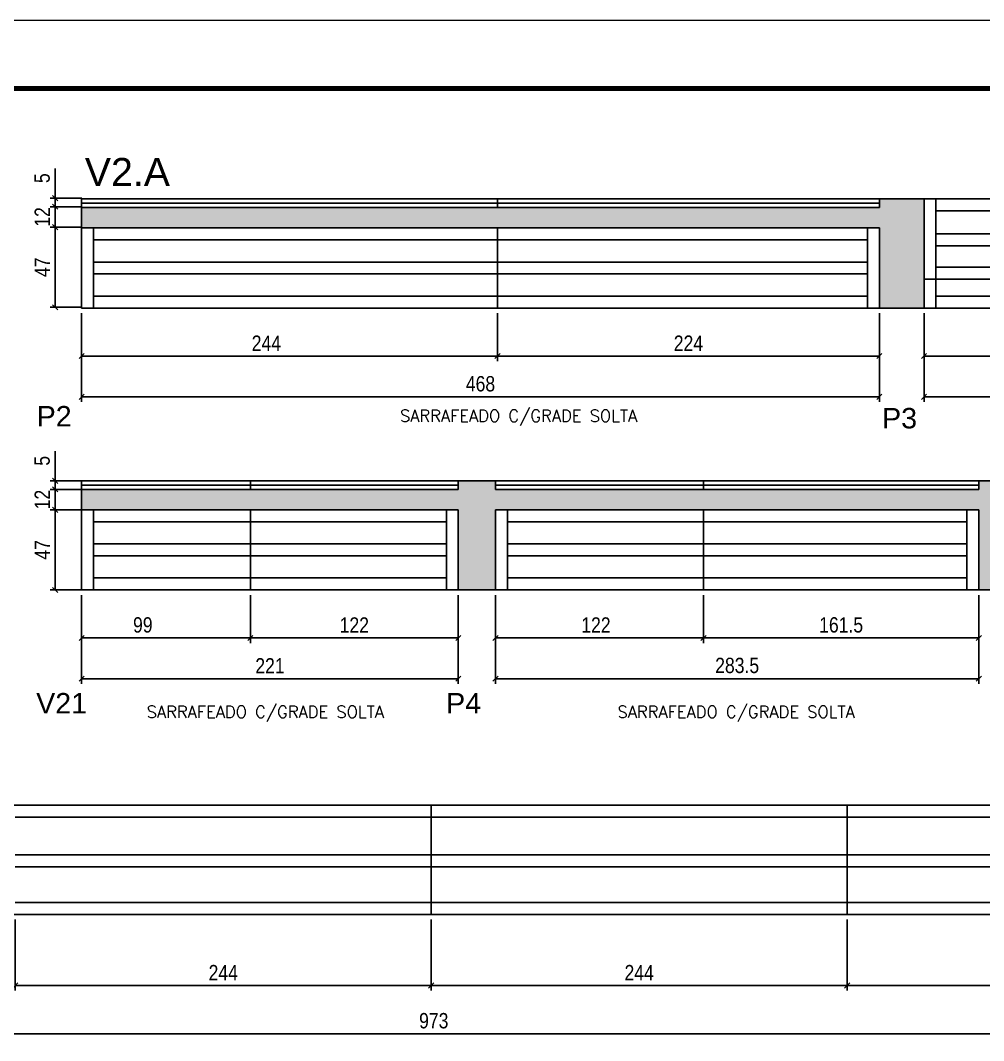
# Model space of a CAD drawing. Extents: x -10448 to -1189, y -11772 to 17235.
# Drawn here: x -6765 to -6200, y 15097 to 15696 of the extents above; entities that cross this region are included whole.
import ezdxf

# ---------------------------------------------------------------- set-up
doc = ezdxf.new("R2010")
doc.units = 0
doc.linetypes.add('DASHED', pattern=[0.75, 0.5, -0.25])
for name, color, linetype in [('5', 5, 'Continuous'), ('COTA', 241, 'Continuous'), ('NOMENCLATURA', 7, 'Continuous'), ('Painéis', 200, 'Continuous'), ('SARR_2.2x7', 40, 'Continuous'), ('SARR_EDITAR', 141, 'Continuous')]:
    doc.layers.add(name, color=color, linetype=linetype)
doc.layers.add('Folhas', color=255, linetype='Continuous', lineweight=9)
doc.layers.add('SARRAFO DE PRESSAO', color=251, linetype='DASHED', lineweight=9)
doc.styles.add('COTA TECNICA-50', font='techl___.ttf', dxfattribs={"height": 9})
doc.styles.add('Romans', font='romans.shx')
doc.styles.get("Standard").update_dxf_attribs({"font": 'arial.ttf'})
doc.dimstyles.new('COTA PAINEL-50', dxfattribs={"dimtxt": 9, "dimasz": 3, "dimexe": 3, "dimexo": 3, "dimgap": 3, "dimtad": 1, "dimdec": 1, "dimzin": 12, "dimdsep": 46, "dimtxsty": 'COTA TECNICA-50', "dimblk1": 'OBLIQUE', "dimblk2": 'OBLIQUE', "dimsah": 1, "dimcen": 0.9, "dimclrd": 4, "dimclre": 4, "dimclrt": 240, "dimadec": 1, "dimazin": 3, "dimtfac": 1, "dimtdec": 1, "dimtmove": 0, "dimatfit": 3, "dimfxl": 1, "dimtolj": 1, "dimtzin": 12, "dimarcsym": 0})
pattern_1 = [(50, (-139469.2827, -18395.9775), (5.46554007, -0.47817257), [0.5715, -6.2865]), (355, (-139469.2827, -18395.9775), (-1.05730264, 5.73170536), [0.4572, -5.02921753]), (100.4514447, (-139468.827, -18396.0174), (4.40823741, 5.25353256), [0.48570026, -5.34270734]), (46.1842, (-139469.283, -18394.4535), (8.13237123, -1.26126984), [0.85725, -9.42975]), (96.6355576, (-139468.605, -18394.559), (7.122124, 7.42278374), [0.7285507, -8.01406824]), (351.184151, (-139469.283, -18394.4535), (7.122124, 7.42278374), [0.685799, -7.54379196]), (21, (-139468.5207, -18394.8345), (4.54843174, -3.06795595), [0.5715, -6.2865]), (326, (-139468.5207, -18394.8345), (1.85406085, 5.52563898), [0.4572, -5.0292]), (71.451445, (-139468.1417, -18395.09), (6.40249258, 2.45768307), [0.48570026, -5.34269813]), (37.5, (-139469.2827, -18395.9775), (0.092658098, 2.536651166), [0, -4.96824, 0, -5.1054, 0, -5.04825]), (7.5, (-139469.2827, -18395.9775), (2.004589875, 3.005417245), [0, -2.91084, 0, -4.85394, 0, -1.92405]), (327.5, (-139470.982, -18395.9775), (4.067717855, -0.17186232), [0, -1.905, 0, -5.9436, 0, -7.8867]), (317.5, (-139471.744, -18395.9775), (4.44387544, 0.76279473), [0, -2.4765, 0, -3.94716, 0, -5.6007])]

# ---------------------------------------------------------------- blocks, each defined once
blk = doc.blocks.new('9999999999')
at = {"layer": 'Folhas'}
blk.add_lwpolyline([(98138.98, 34190.21), (99623.98, 34190.21), (99623.98, 35240.21), (98138.98, 35240.21)], close=True, dxfattribs=at)
at = {"layer": 'Folhas', "color": 30, "const_width": 3}
blk.add_lwpolyline([(98213.98, 34230.21), (99583.98, 34230.21), (99583.98, 35200.21), (98213.98, 35200.21)], close=True, dxfattribs=at)
blk = doc.blocks.new('_Oblique')
at = {"color": 0, "linetype": 'ByBlock', "lineweight": -2}
blk.add_line((-0.5, -0.5), (0.5, 0.5), dxfattribs=at)
blk = doc.blocks.new('*D1107')
at = {"layer": 'COTA', "color": 4, "linetype": 'ByBlock', "lineweight": -2, "transparency": 16777216}
for p, q in [((-6484.69, 15523.87), (-6484.69, 15495.7)), ((-6260.69, 15523.87), (-6260.69, 15495.7)), ((-6484.69, 15498.7), (-6260.69, 15498.7))]:
    blk.add_line(p, q, dxfattribs=at)
at = {"layer": 'Defpoints', "color": 0, "linetype": 'ByBlock', "transparency": 16777216}
for p in [(-6484.69, 15526.87), (-6260.69, 15526.87), (-6260.69, 15498.7)]:
    blk.add_point(p, dxfattribs=at)
at = {"layer": 'COTA', "color": 4, "linetype": 'ByBlock', "lineweight": -2, "transparency": 16777216, "xscale": 3, "yscale": 3, "zscale": 3, "rotation": 180}
blk.add_blockref('_Oblique', (-6484.69, 15498.7), dxfattribs=at)
at = {"layer": 'COTA', "color": 4, "linetype": 'ByBlock', "lineweight": -2, "transparency": 16777216, "xscale": 3, "yscale": 3, "zscale": 3}
blk.add_blockref('_Oblique', (-6260.69, 15498.7), dxfattribs=at)
at = {"layer": 'COTA', "color": 240, "linetype": 'ByBlock', "transparency": 16777216, "insert": (-6372.69, 15506.26), "char_height": 9, "attachment_point": 5, "style": 'COTA TECNICA-50'}
blk.add_mtext('\\A1;224', dxfattribs=at)
blk = doc.blocks.new('*D1108')
at = {"layer": 'COTA', "color": 4, "linetype": 'ByBlock', "lineweight": -2, "transparency": 16777216}
for p, q in [((-6728.69, 15523.87), (-6728.69, 15495.7)), ((-6484.69, 15523.87), (-6484.69, 15495.7)), ((-6484.69, 15498.7), (-6728.69, 15498.7))]:
    blk.add_line(p, q, dxfattribs=at)
at = {"layer": 'Defpoints', "color": 0, "linetype": 'ByBlock', "transparency": 16777216}
for p in [(-6728.69, 15526.87), (-6484.69, 15526.87), (-6728.69, 15498.7)]:
    blk.add_point(p, dxfattribs=at)
at = {"layer": 'COTA', "color": 4, "linetype": 'ByBlock', "lineweight": -2, "transparency": 16777216, "xscale": 3, "yscale": 3, "zscale": 3, "rotation": 180}
blk.add_blockref('_Oblique', (-6728.69, 15498.7), dxfattribs=at)
at = {"layer": 'COTA', "color": 4, "linetype": 'ByBlock', "lineweight": -2, "transparency": 16777216, "xscale": 3, "yscale": 3, "zscale": 3}
blk.add_blockref('_Oblique', (-6484.69, 15498.7), dxfattribs=at)
at = {"layer": 'COTA', "color": 240, "linetype": 'ByBlock', "transparency": 16777216, "insert": (-6620.28, 15506.26), "char_height": 9, "attachment_point": 5, "style": 'COTA TECNICA-50'}
blk.add_mtext('\\A1;244', dxfattribs=at)
blk = doc.blocks.new('*D2170')
at = {"layer": 'COTA', "color": 4, "linetype": 'ByBlock', "lineweight": -2, "transparency": 16777216}
for p, q in [((-6728.69, 15523.87), (-6728.69, 15471.77)), ((-6260.69, 15523.87), (-6260.69, 15471.77)), ((-6728.69, 15474.77), (-6260.69, 15474.77))]:
    blk.add_line(p, q, dxfattribs=at)
at = {"layer": 'Defpoints', "color": 0, "linetype": 'ByBlock', "transparency": 16777216}
for p in [(-6728.69, 15526.87), (-6260.69, 15526.87), (-6260.69, 15474.77)]:
    blk.add_point(p, dxfattribs=at)
at = {"layer": 'COTA', "color": 4, "linetype": 'ByBlock', "lineweight": -2, "transparency": 16777216, "xscale": 3, "yscale": 3, "zscale": 3, "rotation": 180}
blk.add_blockref('_Oblique', (-6728.69, 15474.77), dxfattribs=at)
at = {"layer": 'COTA', "color": 4, "linetype": 'ByBlock', "lineweight": -2, "transparency": 16777216, "xscale": 3, "yscale": 3, "zscale": 3}
blk.add_blockref('_Oblique', (-6260.69, 15474.77), dxfattribs=at)
at = {"layer": 'COTA', "color": 240, "linetype": 'ByBlock', "transparency": 16777216, "insert": (-6494.69, 15482.38), "char_height": 9, "attachment_point": 5, "style": 'COTA TECNICA-50'}
blk.add_mtext('\\A1;468', dxfattribs=at)
blk = doc.blocks.new('*D80')
at = {"layer": 'COTA', "color": 4, "linetype": 'ByBlock', "lineweight": -2, "transparency": 16777216}
for p, q in [((-6234.49, 15523.87), (-6234.49, 15495.7)), ((-6112.49, 15523.87), (-6112.49, 15495.7)), ((-6112.49, 15498.7), (-6234.49, 15498.7))]:
    blk.add_line(p, q, dxfattribs=at)
at = {"layer": 'Defpoints', "color": 0, "linetype": 'ByBlock', "transparency": 16777216}
for p in [(-6234.49, 15526.87), (-6112.49, 15526.87), (-6234.49, 15498.7)]:
    blk.add_point(p, dxfattribs=at)
at = {"layer": 'COTA', "color": 4, "linetype": 'ByBlock', "lineweight": -2, "transparency": 16777216, "xscale": 3, "yscale": 3, "zscale": 3, "rotation": 180}
blk.add_blockref('_Oblique', (-6234.49, 15498.7), dxfattribs=at)
at = {"layer": 'COTA', "color": 4, "linetype": 'ByBlock', "lineweight": -2, "transparency": 16777216, "xscale": 3, "yscale": 3, "zscale": 3}
blk.add_blockref('_Oblique', (-6112.49, 15498.7), dxfattribs=at)
at = {"layer": 'COTA', "color": 240, "linetype": 'ByBlock', "transparency": 16777216, "insert": (-6187.08, 15506.25), "char_height": 9, "attachment_point": 5, "style": 'COTA TECNICA-50'}
blk.add_mtext('\\A1;122', dxfattribs=at)
blk = doc.blocks.new('*D1222')
at = {"layer": 'COTA', "color": 4, "linetype": 'ByBlock', "lineweight": -2, "transparency": 16777216}
for p, q in [((-6234.49, 15523.87), (-6234.49, 15471.77)), ((-6016.99, 15523.87), (-6016.99, 15471.77)), ((-6234.49, 15474.77), (-6016.99, 15474.77))]:
    blk.add_line(p, q, dxfattribs=at)
at = {"layer": 'Defpoints', "color": 0, "linetype": 'ByBlock', "transparency": 16777216}
for p in [(-6234.49, 15526.87), (-6016.99, 15526.87), (-6016.99, 15474.77)]:
    blk.add_point(p, dxfattribs=at)
at = {"layer": 'COTA', "color": 4, "linetype": 'ByBlock', "lineweight": -2, "transparency": 16777216, "xscale": 3, "yscale": 3, "zscale": 3, "rotation": 180}
blk.add_blockref('_Oblique', (-6234.49, 15474.77), dxfattribs=at)
at = {"layer": 'COTA', "color": 4, "linetype": 'ByBlock', "lineweight": -2, "transparency": 16777216, "xscale": 3, "yscale": 3, "zscale": 3}
blk.add_blockref('_Oblique', (-6016.99, 15474.77), dxfattribs=at)
at = {"layer": 'COTA', "color": 240, "linetype": 'ByBlock', "transparency": 16777216, "insert": (-6125.74, 15482.37), "char_height": 9, "attachment_point": 5, "style": 'COTA TECNICA-50'}
blk.add_mtext('\\A1;217.5', dxfattribs=at)
blk = doc.blocks.new('*D81')
at = {"layer": 'COTA', "color": 4, "linetype": 'ByBlock', "lineweight": -2, "transparency": 16777216}
for p, q in [((-6629.69, 15358.49), (-6629.69, 15330.31)), ((-6507.69, 15358.49), (-6507.69, 15330.31)), ((-6629.69, 15333.31), (-6507.69, 15333.31))]:
    blk.add_line(p, q, dxfattribs=at)
at = {"layer": 'Defpoints', "color": 0, "linetype": 'ByBlock', "transparency": 16777216}
for p in [(-6629.69, 15361.49), (-6507.69, 15361.49), (-6507.69, 15333.31)]:
    blk.add_point(p, dxfattribs=at)
at = {"layer": 'COTA', "color": 4, "linetype": 'ByBlock', "lineweight": -2, "transparency": 16777216, "xscale": 3, "yscale": 3, "zscale": 3, "rotation": 180}
blk.add_blockref('_Oblique', (-6629.69, 15333.31), dxfattribs=at)
at = {"layer": 'COTA', "color": 4, "linetype": 'ByBlock', "lineweight": -2, "transparency": 16777216, "xscale": 3, "yscale": 3, "zscale": 3}
blk.add_blockref('_Oblique', (-6507.69, 15333.31), dxfattribs=at)
at = {"layer": 'COTA', "color": 240, "linetype": 'ByBlock', "transparency": 16777216, "insert": (-6568.69, 15340.87), "char_height": 9, "attachment_point": 5, "style": 'COTA TECNICA-50'}
blk.add_mtext('\\A1;122', dxfattribs=at)
blk = doc.blocks.new('*D82')
at = {"layer": 'COTA', "color": 4, "linetype": 'ByBlock', "lineweight": -2, "transparency": 16777216}
for p, q in [((-6728.69, 15358.49), (-6728.69, 15330.31)), ((-6629.69, 15358.49), (-6629.69, 15330.31)), ((-6629.69, 15333.31), (-6728.69, 15333.31))]:
    blk.add_line(p, q, dxfattribs=at)
at = {"layer": 'Defpoints', "color": 0, "linetype": 'ByBlock', "transparency": 16777216}
for p in [(-6728.69, 15361.49), (-6629.69, 15361.49), (-6728.69, 15333.31)]:
    blk.add_point(p, dxfattribs=at)
at = {"layer": 'COTA', "color": 4, "linetype": 'ByBlock', "lineweight": -2, "transparency": 16777216, "xscale": 3, "yscale": 3, "zscale": 3, "rotation": 180}
blk.add_blockref('_Oblique', (-6728.69, 15333.31), dxfattribs=at)
at = {"layer": 'COTA', "color": 4, "linetype": 'ByBlock', "lineweight": -2, "transparency": 16777216, "xscale": 3, "yscale": 3, "zscale": 3}
blk.add_blockref('_Oblique', (-6629.69, 15333.31), dxfattribs=at)
at = {"layer": 'COTA', "color": 240, "linetype": 'ByBlock', "transparency": 16777216, "insert": (-6692.78, 15340.89), "char_height": 9, "attachment_point": 5, "style": 'COTA TECNICA-50'}
blk.add_mtext('\\A1;99', dxfattribs=at)
blk = doc.blocks.new('*D1223')
at = {"layer": 'COTA', "color": 4, "linetype": 'ByBlock', "lineweight": -2, "transparency": 16777216}
for p, q in [((-6728.69, 15358.49), (-6728.69, 15306.39)), ((-6507.69, 15358.49), (-6507.69, 15306.39)), ((-6728.69, 15309.39), (-6507.69, 15309.39))]:
    blk.add_line(p, q, dxfattribs=at)
at = {"layer": 'Defpoints', "color": 0, "linetype": 'ByBlock', "transparency": 16777216}
for p in [(-6728.69, 15361.49), (-6507.69, 15361.49), (-6507.69, 15309.39)]:
    blk.add_point(p, dxfattribs=at)
at = {"layer": 'COTA', "color": 4, "linetype": 'ByBlock', "lineweight": -2, "transparency": 16777216, "xscale": 3, "yscale": 3, "zscale": 3, "rotation": 180}
blk.add_blockref('_Oblique', (-6728.69, 15309.39), dxfattribs=at)
at = {"layer": 'COTA', "color": 4, "linetype": 'ByBlock', "lineweight": -2, "transparency": 16777216, "xscale": 3, "yscale": 3, "zscale": 3}
blk.add_blockref('_Oblique', (-6507.69, 15309.39), dxfattribs=at)
at = {"layer": 'COTA', "color": 240, "linetype": 'ByBlock', "transparency": 16777216, "insert": (-6618.19, 15316.94), "char_height": 9, "attachment_point": 5, "style": 'COTA TECNICA-50'}
blk.add_mtext('\\A1;221', dxfattribs=at)
blk = doc.blocks.new('*D83')
at = {"layer": 'COTA', "color": 4, "linetype": 'ByBlock', "lineweight": -2, "transparency": 16777216}
for p, q in [((-6363.85, 15358.49), (-6363.85, 15330.31)), ((-6202.35, 15358.49), (-6202.35, 15330.31)), ((-6363.85, 15333.31), (-6202.35, 15333.31))]:
    blk.add_line(p, q, dxfattribs=at)
at = {"layer": 'Defpoints', "color": 0, "linetype": 'ByBlock', "transparency": 16777216}
for p in [(-6363.85, 15361.49), (-6202.35, 15361.49), (-6202.35, 15333.31)]:
    blk.add_point(p, dxfattribs=at)
at = {"layer": 'COTA', "color": 4, "linetype": 'ByBlock', "lineweight": -2, "transparency": 16777216, "xscale": 3, "yscale": 3, "zscale": 3, "rotation": 180}
blk.add_blockref('_Oblique', (-6363.85, 15333.31), dxfattribs=at)
at = {"layer": 'COTA', "color": 4, "linetype": 'ByBlock', "lineweight": -2, "transparency": 16777216, "xscale": 3, "yscale": 3, "zscale": 3}
blk.add_blockref('_Oblique', (-6202.35, 15333.31), dxfattribs=at)
at = {"layer": 'COTA', "color": 240, "linetype": 'ByBlock', "transparency": 16777216, "insert": (-6283.1, 15340.91), "char_height": 9, "attachment_point": 5, "style": 'COTA TECNICA-50'}
blk.add_mtext('\\A1;161.5', dxfattribs=at)
blk = doc.blocks.new('*D84')
at = {"layer": 'COTA', "color": 4, "linetype": 'ByBlock', "lineweight": -2, "transparency": 16777216}
for p, q in [((-6485.85, 15358.49), (-6485.85, 15330.31)), ((-6363.85, 15358.49), (-6363.85, 15330.31)), ((-6363.85, 15333.31), (-6485.85, 15333.31))]:
    blk.add_line(p, q, dxfattribs=at)
at = {"layer": 'Defpoints', "color": 0, "linetype": 'ByBlock', "transparency": 16777216}
for p in [(-6485.85, 15361.49), (-6363.85, 15361.49), (-6485.85, 15333.31)]:
    blk.add_point(p, dxfattribs=at)
at = {"layer": 'COTA', "color": 4, "linetype": 'ByBlock', "lineweight": -2, "transparency": 16777216, "xscale": 3, "yscale": 3, "zscale": 3, "rotation": 180}
blk.add_blockref('_Oblique', (-6485.85, 15333.31), dxfattribs=at)
at = {"layer": 'COTA', "color": 4, "linetype": 'ByBlock', "lineweight": -2, "transparency": 16777216, "xscale": 3, "yscale": 3, "zscale": 3}
blk.add_blockref('_Oblique', (-6363.85, 15333.31), dxfattribs=at)
at = {"layer": 'COTA', "color": 240, "linetype": 'ByBlock', "transparency": 16777216, "insert": (-6426.94, 15340.87), "char_height": 9, "attachment_point": 5, "style": 'COTA TECNICA-50'}
blk.add_mtext('\\A1;122', dxfattribs=at)
blk = doc.blocks.new('*D1224')
at = {"layer": 'COTA', "color": 4, "linetype": 'ByBlock', "lineweight": -2, "transparency": 16777216}
for p, q in [((-6485.85, 15358.49), (-6485.85, 15306.39)), ((-6202.35, 15358.49), (-6202.35, 15306.39)), ((-6485.85, 15309.39), (-6202.35, 15309.39))]:
    blk.add_line(p, q, dxfattribs=at)
at = {"layer": 'Defpoints', "color": 0, "linetype": 'ByBlock', "transparency": 16777216}
for p in [(-6485.85, 15361.49), (-6202.35, 15361.49), (-6202.35, 15309.39)]:
    blk.add_point(p, dxfattribs=at)
at = {"layer": 'COTA', "color": 4, "linetype": 'ByBlock', "lineweight": -2, "transparency": 16777216, "xscale": 3, "yscale": 3, "zscale": 3, "rotation": 180}
blk.add_blockref('_Oblique', (-6485.85, 15309.39), dxfattribs=at)
at = {"layer": 'COTA', "color": 4, "linetype": 'ByBlock', "lineweight": -2, "transparency": 16777216, "xscale": 3, "yscale": 3, "zscale": 3}
blk.add_blockref('_Oblique', (-6202.35, 15309.39), dxfattribs=at)
at = {"layer": 'COTA', "color": 240, "linetype": 'ByBlock', "transparency": 16777216, "insert": (-6344.1, 15317.11), "char_height": 9, "attachment_point": 5, "style": 'COTA TECNICA-50'}
blk.add_mtext('\\A1;283.5', dxfattribs=at)
blk = doc.blocks.new('*D85')
at = {"layer": 'COTA', "color": 4, "linetype": 'ByBlock', "lineweight": -2, "transparency": 16777216}
for p, q in [((-6728.52, 15408.49), (-6747.22, 15408.49)), ((-6744.22, 15361.49), (-6744.22, 15408.49)), ((-6728.52, 15361.49), (-6747.22, 15361.49))]:
    blk.add_line(p, q, dxfattribs=at)
at = {"layer": 'Defpoints', "color": 0, "linetype": 'ByBlock', "transparency": 16777216}
for p in [(-6744.22, 15408.49), (-6725.52, 15408.49), (-6725.52, 15361.49)]:
    blk.add_point(p, dxfattribs=at)
at = {"layer": 'COTA', "color": 4, "linetype": 'ByBlock', "lineweight": -2, "transparency": 16777216, "xscale": 3, "yscale": 3, "zscale": 3}
for p, rotation in [((-6744.22, 15408.49), 90), ((-6744.22, 15361.49), 270)]:
    blk.add_blockref('_Oblique', p, dxfattribs=dict(at, rotation=rotation))
at = {"layer": 'COTA', "color": 240, "linetype": 'ByBlock', "transparency": 16777216, "insert": (-6751.79, 15384.99), "char_height": 9, "attachment_point": 5, "rotation": 90, "style": 'COTA TECNICA-50'}
blk.add_mtext('\\A1;47', dxfattribs=at)
blk = doc.blocks.new('*D86')
at = {"layer": 'COTA', "color": 4, "linetype": 'ByBlock', "lineweight": -2, "transparency": 16777216}
for p, q in [((-6728.52, 15420.49), (-6747.22, 15420.49)), ((-6744.22, 15408.49), (-6744.22, 15420.49)), ((-6728.52, 15408.49), (-6747.22, 15408.49))]:
    blk.add_line(p, q, dxfattribs=at)
at = {"layer": 'Defpoints', "color": 0, "linetype": 'ByBlock', "transparency": 16777216}
for p in [(-6744.22, 15420.49), (-6725.52, 15420.49), (-6725.52, 15408.49)]:
    blk.add_point(p, dxfattribs=at)
at = {"layer": 'COTA', "color": 4, "linetype": 'ByBlock', "lineweight": -2, "transparency": 16777216, "xscale": 3, "yscale": 3, "zscale": 3}
for p, rotation in [((-6744.22, 15420.49), 90), ((-6744.22, 15408.49), 270)]:
    blk.add_blockref('_Oblique', p, dxfattribs=dict(at, rotation=rotation))
at = {"layer": 'COTA', "color": 240, "linetype": 'ByBlock', "transparency": 16777216, "insert": (-6751.77, 15414.49), "char_height": 9, "attachment_point": 5, "rotation": 90, "style": 'COTA TECNICA-50'}
blk.add_mtext('\\A1;12', dxfattribs=at)
blk = doc.blocks.new('*D87')
at = {"layer": 'COTA', "color": 4, "linetype": 'ByBlock', "lineweight": -2, "transparency": 16777216}
for p, q in [((-6744.22, 15425.49), (-6744.22, 15442.98)), ((-6728.52, 15425.49), (-6747.22, 15425.49)), ((-6744.22, 15420.49), (-6744.22, 15425.49)), ((-6728.52, 15420.49), (-6747.22, 15420.49)), ((-6744.22, 15420.49), (-6744.22, 15417.49))]:
    blk.add_line(p, q, dxfattribs=at)
at = {"layer": 'Defpoints', "color": 0, "linetype": 'ByBlock', "transparency": 16777216}
for p in [(-6744.22, 15425.49), (-6725.52, 15425.49), (-6725.52, 15420.49)]:
    blk.add_point(p, dxfattribs=at)
at = {"layer": 'COTA', "color": 4, "linetype": 'ByBlock', "lineweight": -2, "transparency": 16777216, "xscale": 3, "yscale": 3, "zscale": 3}
for p, rotation in [((-6744.22, 15425.49), 270), ((-6744.22, 15420.49), 90)]:
    blk.add_blockref('_Oblique', p, dxfattribs=dict(at, rotation=rotation))
at = {"layer": 'COTA', "color": 240, "linetype": 'ByBlock', "transparency": 16777216, "insert": (-6751.82, 15437.24), "char_height": 9, "attachment_point": 5, "rotation": 90, "style": 'COTA TECNICA-50'}
blk.add_mtext('\\A1;5', dxfattribs=at)
blk = doc.blocks.new('*D90')
at = {"layer": 'COTA', "color": 4, "linetype": 'ByBlock', "lineweight": -2, "transparency": 16777216}
for p, q in [((-6728.52, 15574.32), (-6747.22, 15574.32)), ((-6744.22, 15527.32), (-6744.22, 15574.32)), ((-6728.52, 15527.32), (-6747.22, 15527.32))]:
    blk.add_line(p, q, dxfattribs=at)
at = {"layer": 'Defpoints', "color": 0, "linetype": 'ByBlock', "transparency": 16777216}
for p in [(-6744.22, 15574.32), (-6725.52, 15574.32), (-6725.52, 15527.32)]:
    blk.add_point(p, dxfattribs=at)
at = {"layer": 'COTA', "color": 4, "linetype": 'ByBlock', "lineweight": -2, "transparency": 16777216, "xscale": 3, "yscale": 3, "zscale": 3}
for p, rotation in [((-6744.22, 15574.32), 90), ((-6744.22, 15527.32), 270)]:
    blk.add_blockref('_Oblique', p, dxfattribs=dict(at, rotation=rotation))
at = {"layer": 'COTA', "color": 240, "linetype": 'ByBlock', "transparency": 16777216, "insert": (-6751.79, 15550.82), "char_height": 9, "attachment_point": 5, "rotation": 90, "style": 'COTA TECNICA-50'}
blk.add_mtext('\\A1;47', dxfattribs=at)
blk = doc.blocks.new('*D91')
at = {"layer": 'COTA', "color": 4, "linetype": 'ByBlock', "lineweight": -2, "transparency": 16777216}
for p, q in [((-6728.52, 15586.32), (-6747.22, 15586.32)), ((-6744.22, 15574.32), (-6744.22, 15586.32)), ((-6728.52, 15574.32), (-6747.22, 15574.32))]:
    blk.add_line(p, q, dxfattribs=at)
at = {"layer": 'Defpoints', "color": 0, "linetype": 'ByBlock', "transparency": 16777216}
for p in [(-6744.22, 15586.32), (-6725.52, 15586.32), (-6725.52, 15574.32)]:
    blk.add_point(p, dxfattribs=at)
at = {"layer": 'COTA', "color": 4, "linetype": 'ByBlock', "lineweight": -2, "transparency": 16777216, "xscale": 3, "yscale": 3, "zscale": 3}
for p, rotation in [((-6744.22, 15586.32), 90), ((-6744.22, 15574.32), 270)]:
    blk.add_blockref('_Oblique', p, dxfattribs=dict(at, rotation=rotation))
at = {"layer": 'COTA', "color": 240, "linetype": 'ByBlock', "transparency": 16777216, "insert": (-6751.77, 15580.32), "char_height": 9, "attachment_point": 5, "rotation": 90, "style": 'COTA TECNICA-50'}
blk.add_mtext('\\A1;12', dxfattribs=at)
blk = doc.blocks.new('*D92')
at = {"layer": 'COTA', "color": 4, "linetype": 'ByBlock', "lineweight": -2, "transparency": 16777216}
for p, q in [((-6744.22, 15591.32), (-6744.22, 15608.81)), ((-6728.52, 15591.32), (-6747.22, 15591.32)), ((-6744.22, 15586.32), (-6744.22, 15591.32)), ((-6728.52, 15586.32), (-6747.22, 15586.32)), ((-6744.22, 15586.32), (-6744.22, 15583.32))]:
    blk.add_line(p, q, dxfattribs=at)
at = {"layer": 'Defpoints', "color": 0, "linetype": 'ByBlock', "transparency": 16777216}
for p in [(-6744.22, 15591.32), (-6725.52, 15591.32), (-6725.52, 15586.32)]:
    blk.add_point(p, dxfattribs=at)
at = {"layer": 'COTA', "color": 4, "linetype": 'ByBlock', "lineweight": -2, "transparency": 16777216, "xscale": 3, "yscale": 3, "zscale": 3}
for p, rotation in [((-6744.22, 15591.32), 270), ((-6744.22, 15586.32), 90)]:
    blk.add_blockref('_Oblique', p, dxfattribs=dict(at, rotation=rotation))
at = {"layer": 'COTA', "color": 240, "linetype": 'ByBlock', "transparency": 16777216, "insert": (-6751.82, 15603.07), "char_height": 9, "attachment_point": 5, "rotation": 90, "style": 'COTA TECNICA-50'}
blk.add_mtext('\\A1;5', dxfattribs=at)
blk = doc.blocks.new('*D95')
at = {"layer": 'COTA', "color": 4, "linetype": 'ByBlock', "lineweight": -2, "transparency": 16777216}
for p, q in [((-6523.59, 15168.08), (-6523.59, 15126.33)), ((-6279.59, 15168.08), (-6279.59, 15126.33)), ((-6523.59, 15129.33), (-6279.59, 15129.33))]:
    blk.add_line(p, q, dxfattribs=at)
at = {"layer": 'Defpoints', "color": 0, "linetype": 'ByBlock', "transparency": 16777216}
for p in [(-6523.59, 15171.08), (-6279.59, 15171.08), (-6279.59, 15129.33)]:
    blk.add_point(p, dxfattribs=at)
at = {"layer": 'COTA', "color": 4, "linetype": 'ByBlock', "lineweight": -2, "transparency": 16777216, "xscale": 3, "yscale": 3, "zscale": 3, "rotation": 180}
blk.add_blockref('_Oblique', (-6523.59, 15129.33), dxfattribs=at)
at = {"layer": 'COTA', "color": 4, "linetype": 'ByBlock', "lineweight": -2, "transparency": 16777216, "xscale": 3, "yscale": 3, "zscale": 3}
blk.add_blockref('_Oblique', (-6279.59, 15129.33), dxfattribs=at)
at = {"layer": 'COTA', "color": 240, "linetype": 'ByBlock', "transparency": 16777216, "insert": (-6401.59, 15136.9), "char_height": 9, "attachment_point": 5, "style": 'COTA TECNICA-50'}
blk.add_mtext('\\A1;244', dxfattribs=at)
blk = doc.blocks.new('*D96')
at = {"layer": 'COTA', "color": 4, "linetype": 'ByBlock', "lineweight": -2, "transparency": 16777216}
for p, q in [((-6767.59, 15168.08), (-6767.59, 15126.33)), ((-6523.59, 15168.08), (-6523.59, 15126.33)), ((-6523.59, 15129.33), (-6767.59, 15129.33))]:
    blk.add_line(p, q, dxfattribs=at)
at = {"layer": 'Defpoints', "color": 0, "linetype": 'ByBlock', "transparency": 16777216}
for p in [(-6767.59, 15171.08), (-6523.59, 15171.08), (-6767.59, 15129.33)]:
    blk.add_point(p, dxfattribs=at)
at = {"layer": 'COTA', "color": 4, "linetype": 'ByBlock', "lineweight": -2, "transparency": 16777216, "xscale": 3, "yscale": 3, "zscale": 3, "rotation": 180}
blk.add_blockref('_Oblique', (-6767.59, 15129.33), dxfattribs=at)
at = {"layer": 'COTA', "color": 4, "linetype": 'ByBlock', "lineweight": -2, "transparency": 16777216, "xscale": 3, "yscale": 3, "zscale": 3}
blk.add_blockref('_Oblique', (-6523.59, 15129.33), dxfattribs=at)
at = {"layer": 'COTA', "color": 240, "linetype": 'ByBlock', "transparency": 16777216, "insert": (-6645.59, 15136.9), "char_height": 9, "attachment_point": 5, "style": 'COTA TECNICA-50'}
blk.add_mtext('\\A1;244', dxfattribs=at)
blk = doc.blocks.new('*D98')
at = {"layer": 'COTA', "color": 4, "linetype": 'ByBlock', "lineweight": -2, "transparency": 16777216}
for p, q in [((-6279.59, 15168.08), (-6279.59, 15126.33)), ((-6035.59, 15168.08), (-6035.59, 15126.33)), ((-6035.59, 15129.33), (-6279.59, 15129.33))]:
    blk.add_line(p, q, dxfattribs=at)
at = {"layer": 'Defpoints', "color": 0, "linetype": 'ByBlock', "transparency": 16777216}
for p in [(-6279.59, 15171.08), (-6035.59, 15171.08), (-6279.59, 15129.33)]:
    blk.add_point(p, dxfattribs=at)
at = {"layer": 'COTA', "color": 4, "linetype": 'ByBlock', "lineweight": -2, "transparency": 16777216, "xscale": 3, "yscale": 3, "zscale": 3, "rotation": 180}
blk.add_blockref('_Oblique', (-6279.59, 15129.33), dxfattribs=at)
at = {"layer": 'COTA', "color": 4, "linetype": 'ByBlock', "lineweight": -2, "transparency": 16777216, "xscale": 3, "yscale": 3, "zscale": 3}
blk.add_blockref('_Oblique', (-6035.59, 15129.33), dxfattribs=at)
at = {"layer": 'COTA', "color": 240, "linetype": 'ByBlock', "transparency": 16777216, "insert": (-6157.59, 15136.9), "char_height": 9, "attachment_point": 5, "style": 'COTA TECNICA-50'}
blk.add_mtext('\\A1;244', dxfattribs=at)
blk = doc.blocks.new('*D1231')
at = {"layer": 'COTA', "color": 4, "linetype": 'ByBlock', "lineweight": -2, "transparency": 16777216}
for p, q in [((-7008.59, 15168.08), (-7008.59, 15097.93)), ((-6035.59, 15168.08), (-6035.59, 15097.93)), ((-7008.59, 15100.93), (-6035.59, 15100.93))]:
    blk.add_line(p, q, dxfattribs=at)
at = {"layer": 'Defpoints', "color": 0, "linetype": 'ByBlock', "transparency": 16777216}
for p in [(-7008.59, 15171.08), (-6035.59, 15171.08), (-6035.59, 15100.93)]:
    blk.add_point(p, dxfattribs=at)
at = {"layer": 'COTA', "color": 4, "linetype": 'ByBlock', "lineweight": -2, "transparency": 16777216, "xscale": 3, "yscale": 3, "zscale": 3, "rotation": 180}
blk.add_blockref('_Oblique', (-7008.59, 15100.93), dxfattribs=at)
at = {"layer": 'COTA', "color": 4, "linetype": 'ByBlock', "lineweight": -2, "transparency": 16777216, "xscale": 3, "yscale": 3, "zscale": 3}
blk.add_blockref('_Oblique', (-6035.59, 15100.93), dxfattribs=at)
at = {"layer": 'COTA', "color": 240, "linetype": 'ByBlock', "transparency": 16777216, "insert": (-6522.09, 15108.65), "char_height": 9, "attachment_point": 5, "style": 'COTA TECNICA-50'}
blk.add_mtext('\\A1;973', dxfattribs=at)

msp = doc.modelspace()

# ---------------------------------------------------------------- hatches: boundary and pattern name
at = {"layer": 'COTA', "linetype": 'ByBlock'}
h = msp.add_hatch(dxfattribs=at)
h.set_pattern_fill('AR-CONC', color=256, scale=0.03)
h.set_pattern_definition(pattern_1)
h.paths.add_polyline_path([(-6260.69, 15573.87), (-6260.69, 15526.87), (-6234.49, 15526.87), (-6234.49, 15590.87), (-6260.69, 15590.87), (-6260.69, 15585.87), (-6728.69, 15585.87), (-6728.69, 15573.87)])
h = msp.add_hatch(dxfattribs=at)
h.set_pattern_fill('AR-CONC', color=256, scale=0.03)
h.set_pattern_definition(pattern_1)
h.paths.add_polyline_path([(-6507.69, 15361.49), (-6485.85, 15361.49), (-6485.85, 15408.49), (-6202.35, 15408.49), (-6202.35, 15361.49), (-6157.39, 15361.49), (-6157.39, 15425.49), (-6202.35, 15425.49), (-6202.35, 15420.49), (-6485.85, 15420.49), (-6485.85, 15425.49), (-6507.69, 15425.49), (-6507.69, 15420.49), (-6728.69, 15420.49), (-6728.69, 15408.49), (-6507.69, 15408.49)])

# ---------------------------------------------------------------- linework, layer by layer
for p, q in [((-6260.69, 15590.87), (-6234.49, 15590.87)), ((-6728.69, 15573.87), (-6728.69, 15585.87)), ((-6728.69, 15573.87), (-6728.69, 15585.87)), ((-6260.69, 15526.87), (-6234.49, 15526.87)), ((-6202.35, 15425.49), (-6157.39, 15425.49)), ((-6728.69, 15408.49), (-6728.69, 15420.49)), ((-6728.69, 15408.49), (-6728.69, 15420.49)), ((-6507.69, 15361.49), (-6485.85, 15361.49)), ((-6202.35, 15361.49), (-6157.39, 15361.49))]:
    msp.add_line(p, q, dxfattribs=at)
at = {"layer": 'Painéis', "linetype": 'Continuous'}
for p, q in [((-6728.69, 15585.87), (-6728.69, 15590.87)), ((-6484.69, 15585.87), (-6484.69, 15590.87)), ((-6260.69, 15585.87), (-6260.69, 15590.87)), ((-6234.49, 15590.87), (-6234.49, 15526.87)), ((-6728.69, 15573.87), (-6728.69, 15526.87)), ((-6484.69, 15573.87), (-6484.69, 15526.87)), ((-6260.69, 15573.87), (-6260.69, 15526.87)), ((-6728.69, 15420.49), (-6728.69, 15425.49)), ((-6629.69, 15420.49), (-6629.69, 15425.49)), ((-6507.69, 15420.49), (-6507.69, 15425.49)), ((-6485.85, 15420.49), (-6485.85, 15425.49)), ((-6363.85, 15420.49), (-6363.85, 15425.49)), ((-6202.35, 15420.49), (-6202.35, 15425.49)), ((-6728.69, 15408.49), (-6728.69, 15361.49)), ((-6629.69, 15408.49), (-6629.69, 15361.49)), ((-6507.69, 15408.49), (-6507.69, 15361.49)), ((-6485.85, 15408.49), (-6485.85, 15361.49)), ((-6363.85, 15408.49), (-6363.85, 15361.49)), ((-6202.35, 15408.49), (-6202.35, 15361.49)), ((-6035.59, 15235.08), (-7008.59, 15235.08)), ((-6523.59, 15235.08), (-6523.59, 15171.08)), ((-6279.59, 15235.08), (-6279.59, 15171.08)), ((-7008.59, 15171.08), (-6035.59, 15171.08))]:
    msp.add_line(p, q, dxfattribs=at)
at = {"layer": 'Painéis', "linetype": 'ByBlock'}
msp.add_line((-6507.69, 15425.49), (-6485.85, 15425.49), dxfattribs=at)
at = {"layer": 'Painéis', "linetype": 'Continuous'}
for points in [[(-6260.69, 15590.87), (-6728.69, 15590.87)], [(-6016.99, 15590.87), (-6234.49, 15590.87)], [(-6260.69, 15585.87), (-6728.69, 15585.87)], [(-6260.69, 15573.87), (-6728.69, 15573.87)], [(-6016.99, 15543.87), (-6234.49, 15543.87)], [(-6728.69, 15526.87), (-6260.69, 15526.87)], [(-6234.49, 15526.87), (-6016.99, 15526.87)], [(-6507.69, 15425.49), (-6728.69, 15425.49)], [(-6202.35, 15425.49), (-6485.85, 15425.49)], [(-6507.69, 15420.49), (-6728.69, 15420.49)], [(-6202.35, 15420.49), (-6485.85, 15420.49)], [(-6507.69, 15408.49), (-6728.69, 15408.49)], [(-6202.35, 15408.49), (-6485.85, 15408.49)], [(-6728.69, 15361.49), (-6507.69, 15361.49)], [(-6485.85, 15361.49), (-6202.35, 15361.49)]]:
    msp.add_lwpolyline(points, dxfattribs=at)
at = {"layer": 'SARR_2.2x7', "linetype": 'Continuous'}
for p, q in [((-6227.49, 15590.87), (-6227.49, 15526.87)), ((-6721.69, 15573.87), (-6721.69, 15526.87)), ((-6267.69, 15573.87), (-6267.69, 15526.87)), ((-6484.69, 15566.87), (-6267.69, 15566.87)), ((-6484.69, 15553.87), (-6267.69, 15553.87)), ((-6484.69, 15546.87), (-6267.69, 15546.87)), ((-6484.69, 15533.87), (-6267.69, 15533.87)), ((-6721.69, 15408.49), (-6721.69, 15361.49)), ((-6514.69, 15408.49), (-6514.69, 15361.49)), ((-6478.85, 15408.49), (-6478.85, 15361.49)), ((-6209.35, 15408.49), (-6209.35, 15361.49)), ((-6629.69, 15401.49), (-6514.69, 15401.49)), ((-6363.85, 15401.49), (-6209.35, 15401.49)), ((-6629.69, 15388.49), (-6514.69, 15388.49)), ((-6363.85, 15388.49), (-6209.35, 15388.49)), ((-6629.69, 15381.49), (-6514.69, 15381.49)), ((-6363.85, 15381.49), (-6209.35, 15381.49)), ((-6629.69, 15368.49), (-6514.69, 15368.49)), ((-6363.85, 15368.49), (-6209.35, 15368.49)), ((-6523.59, 15228.08), (-6279.59, 15228.08)), ((-6523.59, 15206.08), (-6279.59, 15206.08)), ((-6523.59, 15199.08), (-6279.59, 15199.08)), ((-6523.59, 15178.08), (-6279.59, 15178.08))]:
    msp.add_line(p, q, dxfattribs=at)
for points in [[(-6112.49, 15583.87), (-6227.49, 15583.87)], [(-6112.49, 15570.33), (-6227.49, 15570.33)], [(-6484.69, 15566.87), (-6721.69, 15566.87)], [(-6227.49, 15563.33), (-6112.49, 15563.33)], [(-6484.69, 15553.87), (-6721.69, 15553.87)], [(-6721.69, 15546.87), (-6484.69, 15546.87)], [(-6112.49, 15550.87), (-6227.49, 15550.87)], [(-6721.69, 15533.87), (-6484.69, 15533.87)], [(-6227.49, 15533.87), (-6112.49, 15533.87)], [(-6629.69, 15401.49), (-6721.69, 15401.49)], [(-6363.85, 15401.49), (-6478.85, 15401.49)], [(-6629.69, 15388.49), (-6721.69, 15388.49)], [(-6363.85, 15388.49), (-6478.85, 15388.49)], [(-6721.69, 15381.49), (-6629.69, 15381.49)], [(-6478.85, 15381.49), (-6363.85, 15381.49)], [(-6721.69, 15368.49), (-6629.69, 15368.49)], [(-6478.85, 15368.49), (-6363.85, 15368.49)], [(-6523.59, 15228.08), (-6767.59, 15228.08)], [(-6035.59, 15228.08), (-6279.59, 15228.08)], [(-6523.59, 15206.08), (-6767.59, 15206.08)], [(-6035.59, 15206.08), (-6279.59, 15206.08)], [(-6767.59, 15199.08), (-6523.59, 15199.08)], [(-6279.59, 15199.08), (-6035.59, 15199.08)], [(-6767.59, 15178.08), (-6523.59, 15178.08)], [(-6279.59, 15178.08), (-6035.59, 15178.08)]]:
    msp.add_lwpolyline(points, dxfattribs=at)
at = {"layer": 'SARR_EDITAR', "linetype": 'Continuous'}
for points in [[(-6260.69, 15588.37), (-6728.69, 15588.37)], [(-6507.69, 15422.99), (-6728.69, 15422.99)], [(-6202.35, 15422.99), (-6485.85, 15422.99)]]:
    msp.add_lwpolyline(points, dxfattribs=at)

# ---------------------------------------------------------------- block references
at = {"layer": 'SARRAFO DE PRESSAO', "color": 6, "linetype": 'ByBlock'}
msp.add_blockref('9999999999', (-105403.76, -19544.55), dxfattribs=at)

# ---------------------------------------------------------------- texts
at = {"layer": '5', "linetype": 'Continuous'}
for s, p in [('P2', (-6755.03, 15457.4)), ('P3', (-6259.06, 15456.25)), ('V21', (-6755.33, 15288.98)), ('P4', (-6514.83, 15288.98))]:
    msp.add_text(s, height=12, rotation=0.00004, dxfattribs=at).set_placement(p)
at = {"layer": 'NOMENCLATURA', "linetype": 'Continuous'}
msp.add_text('V2.A', height=16.5, dxfattribs=at).set_placement((-6726.8, 15598.44))
at = {"layer": 'Painéis', "color": 1, "char_height": 7, "attachment_point": 5, "style": 'Romans'}
for insert in [(-6472.31, 15462.51), (-6620.89, 15288.72), (-6344.69, 15288.72)]:
    msp.add_mtext('\\A1;SARRAFEADO C/GRADE SOLTA', dxfattribs=dict(at, insert=insert))

# ---------------------------------------------------------------- dimensions: what is measured, and where the dimension line sits
at = {"layer": 'COTA', "linetype": 'ByBlock'}
for base, p1, p2, picture, middle in [((-6744.22, 15591.32), (-6725.52, 15586.32), (-6725.52, 15591.32), '*D92', (-6751.82, 15603.07)), ((-6744.22, 15574.32), (-6725.52, 15527.32), (-6725.52, 15574.32), '*D90', (-6751.79, 15550.82)), ((-6744.22, 15425.49), (-6725.52, 15420.49), (-6725.52, 15425.49), '*D87', (-6751.82, 15437.24)), ((-6744.22, 15408.49), (-6725.52, 15361.49), (-6725.52, 15408.49), '*D85', (-6751.79, 15384.99))]:
    dim = msp.add_linear_dim(base=base, p1=p1, p2=p2, angle=90, dimstyle='COTA PAINEL-50', dxfattribs=at)
    dim.commit()
    dim.dimension.update_dxf_attribs({"geometry": picture, "text_midpoint": middle})
for base, p1, p2, picture, middle in [((-6744.22, 15586.32), (-6725.52, 15574.32), (-6725.52, 15586.32), '*D91', (-6744.22, 15580.32)), ((-6744.22, 15420.49), (-6725.52, 15408.49), (-6725.52, 15420.49), '*D86', (-6744.22, 15414.49))]:
    dim = msp.add_linear_dim(base=base, p1=p1, p2=p2, angle=90, dimstyle='COTA PAINEL-50', dxfattribs=at)
    dim.commit()
    dim.dimension.update_dxf_attribs({"geometry": picture, "text_midpoint": middle, "dimtype": 160})
for base, p1, p2, picture, middle in [((-6728.69, 15498.7), (-6484.69, 15526.87), (-6728.69, 15526.87), '*D1108', (-6620.28, 15498.7)), ((-6234.49, 15498.7), (-6112.49, 15526.87), (-6234.49, 15526.87), '*D80', (-6187.08, 15498.7)), ((-6728.69, 15333.31), (-6629.69, 15361.49), (-6728.69, 15361.49), '*D82', (-6692.78, 15333.31)), ((-6485.85, 15333.31), (-6363.85, 15361.49), (-6485.85, 15361.49), '*D84', (-6426.94, 15333.31)), ((-6767.59, 15129.33), (-6523.59, 15171.08), (-6767.59, 15171.08), '*D96', (-6645.59, 15129.33)), ((-6279.59, 15129.33), (-6035.59, 15171.08), (-6279.59, 15171.08), '*D98', (-6157.59, 15129.33))]:
    dim = msp.add_linear_dim(base=base, p1=p1, p2=p2, dimstyle='COTA PAINEL-50', override={"dimarcsym": 1}, dxfattribs=at)
    dim.commit()
    dim.dimension.update_dxf_attribs({"geometry": picture, "text_midpoint": middle, "dimtype": 160})
for base, p1, p2, picture, middle in [((-6260.69, 15474.77), (-6728.69, 15526.87), (-6260.69, 15526.87), '*D2170', (-6494.69, 15482.38)), ((-6260.69, 15498.7), (-6484.69, 15526.87), (-6260.69, 15526.87), '*D1107', (-6372.69, 15506.26)), ((-6016.99, 15474.77), (-6234.49, 15526.87), (-6016.99, 15526.87), '*D1222', (-6125.74, 15482.37)), ((-6507.69, 15309.39), (-6728.69, 15361.49), (-6507.69, 15361.49), '*D1223', (-6618.19, 15316.94)), ((-6507.69, 15333.31), (-6629.69, 15361.49), (-6507.69, 15361.49), '*D81', (-6568.69, 15340.87)), ((-6202.35, 15309.39), (-6485.85, 15361.49), (-6202.35, 15361.49), '*D1224', (-6344.1, 15317.11)), ((-6202.35, 15333.31), (-6363.85, 15361.49), (-6202.35, 15361.49), '*D83', (-6283.1, 15340.91)), ((-6279.59, 15129.33), (-6523.59, 15171.08), (-6279.59, 15171.08), '*D95', (-6401.59, 15136.9))]:
    dim = msp.add_linear_dim(base=base, p1=p1, p2=p2, dimstyle='COTA PAINEL-50', override={"dimarcsym": 1}, dxfattribs=at)
    dim.commit()
    dim.dimension.update_dxf_attribs({"geometry": picture, "text_midpoint": middle})
dim = msp.add_linear_dim(base=(-6035.59, 15100.93), p1=(-7008.59, 15171.08), p2=(-6035.59, 15171.08), dimstyle='COTA PAINEL-50', dxfattribs=at)
dim.commit()
dim.dimension.update_dxf_attribs({"geometry": '*D1231', "text_midpoint": (-6522.09, 15108.65)})

doc.saveas('drawing.dxf')
